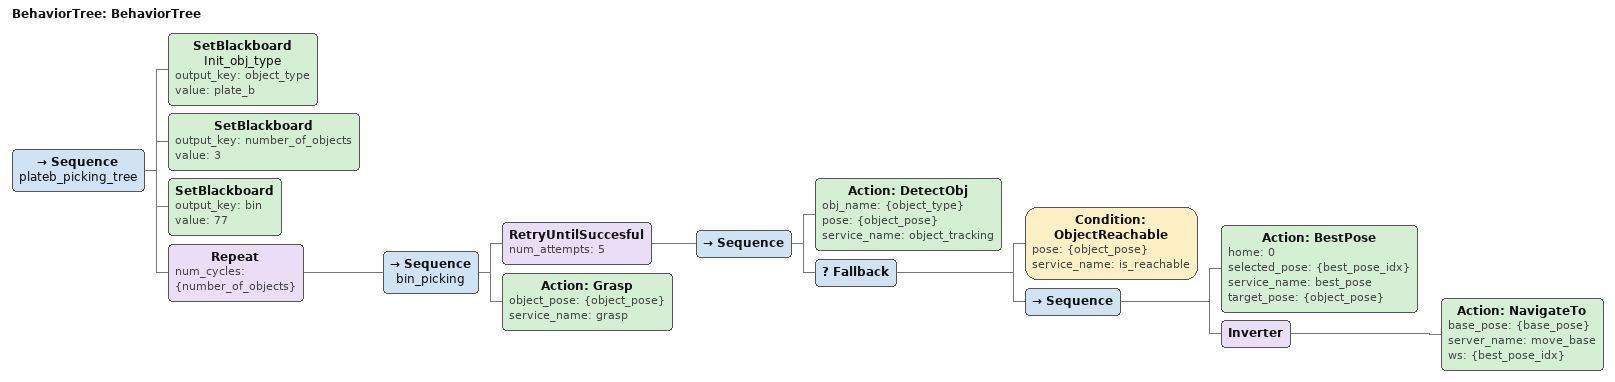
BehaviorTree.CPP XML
<?xml version="1.0"?>
<root main_tree_to_execute="BehaviorTree">
    <BehaviorTree ID="BehaviorTree">
        <Sequence name="plateb_picking_tree">
            <SetBlackboard name="Init_obj_type" output_key="object_type" value="plate_b"/>
            <SetBlackboard output_key="number_of_objects" value="3"/>
            <SetBlackboard output_key="bin" value="77"/>
            <Repeat num_cycles="{number_of_objects}">
                <Sequence name="bin_picking">
                    <RetryUntilSuccesful num_attempts="5">
                        <Sequence>
                            <Action ID="DetectObj" obj_name="{object_type}" pose="{object_pose}" service_name="object_tracking"/>
                            <Fallback>
                                <Condition ID="ObjectReachable" pose="{object_pose}" service_name="is_reachable"/>
                                <Sequence>
                                    <Action ID="BestPose" home="0" selected_pose="{best_pose_idx}" service_name="best_pose" target_pose="{object_pose}"/>
                                    <Inverter>
                                        <Action ID="NavigateTo" base_pose="{base_pose}" server_name="move_base" ws="{best_pose_idx}"/>
                                    </Inverter>
                                </Sequence>
                            </Fallback>
                        </Sequence>
                    </RetryUntilSuccesful>
                    <Action ID="Grasp" object_pose="{object_pose}" service_name="grasp"/>
                </Sequence>
            </Repeat>
        </Sequence>
    </BehaviorTree>
</root>
